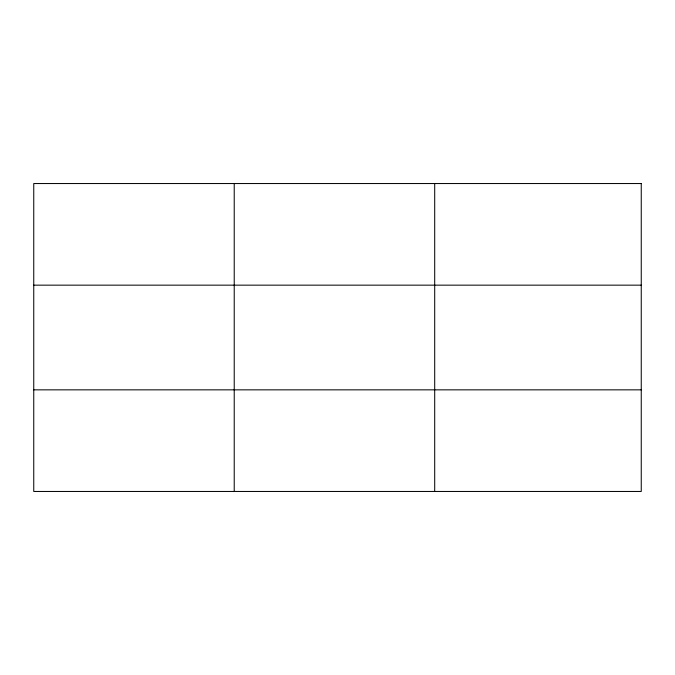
<?xml version="1.0" encoding="UTF-8"?>
<svg xmlns="http://www.w3.org/2000/svg" width="675" height="675" viewBox="0 0 675 675"><rect width="100%" height="100%" fill="white"/><g stroke="black" fill="none" stroke-linecap="round" stroke-linejoin="round"><path stroke-width="1.01" d="M234.225 491.459L234.225 183.541M434.7 491.459L434.7 183.541M33.75 285.154L641.25 285.154M33.75 389.846L641.25 389.846M641.25 183.541L641.25 491.459L33.75 491.459L33.75 183.541L641.25 183.541"/></g></svg>
